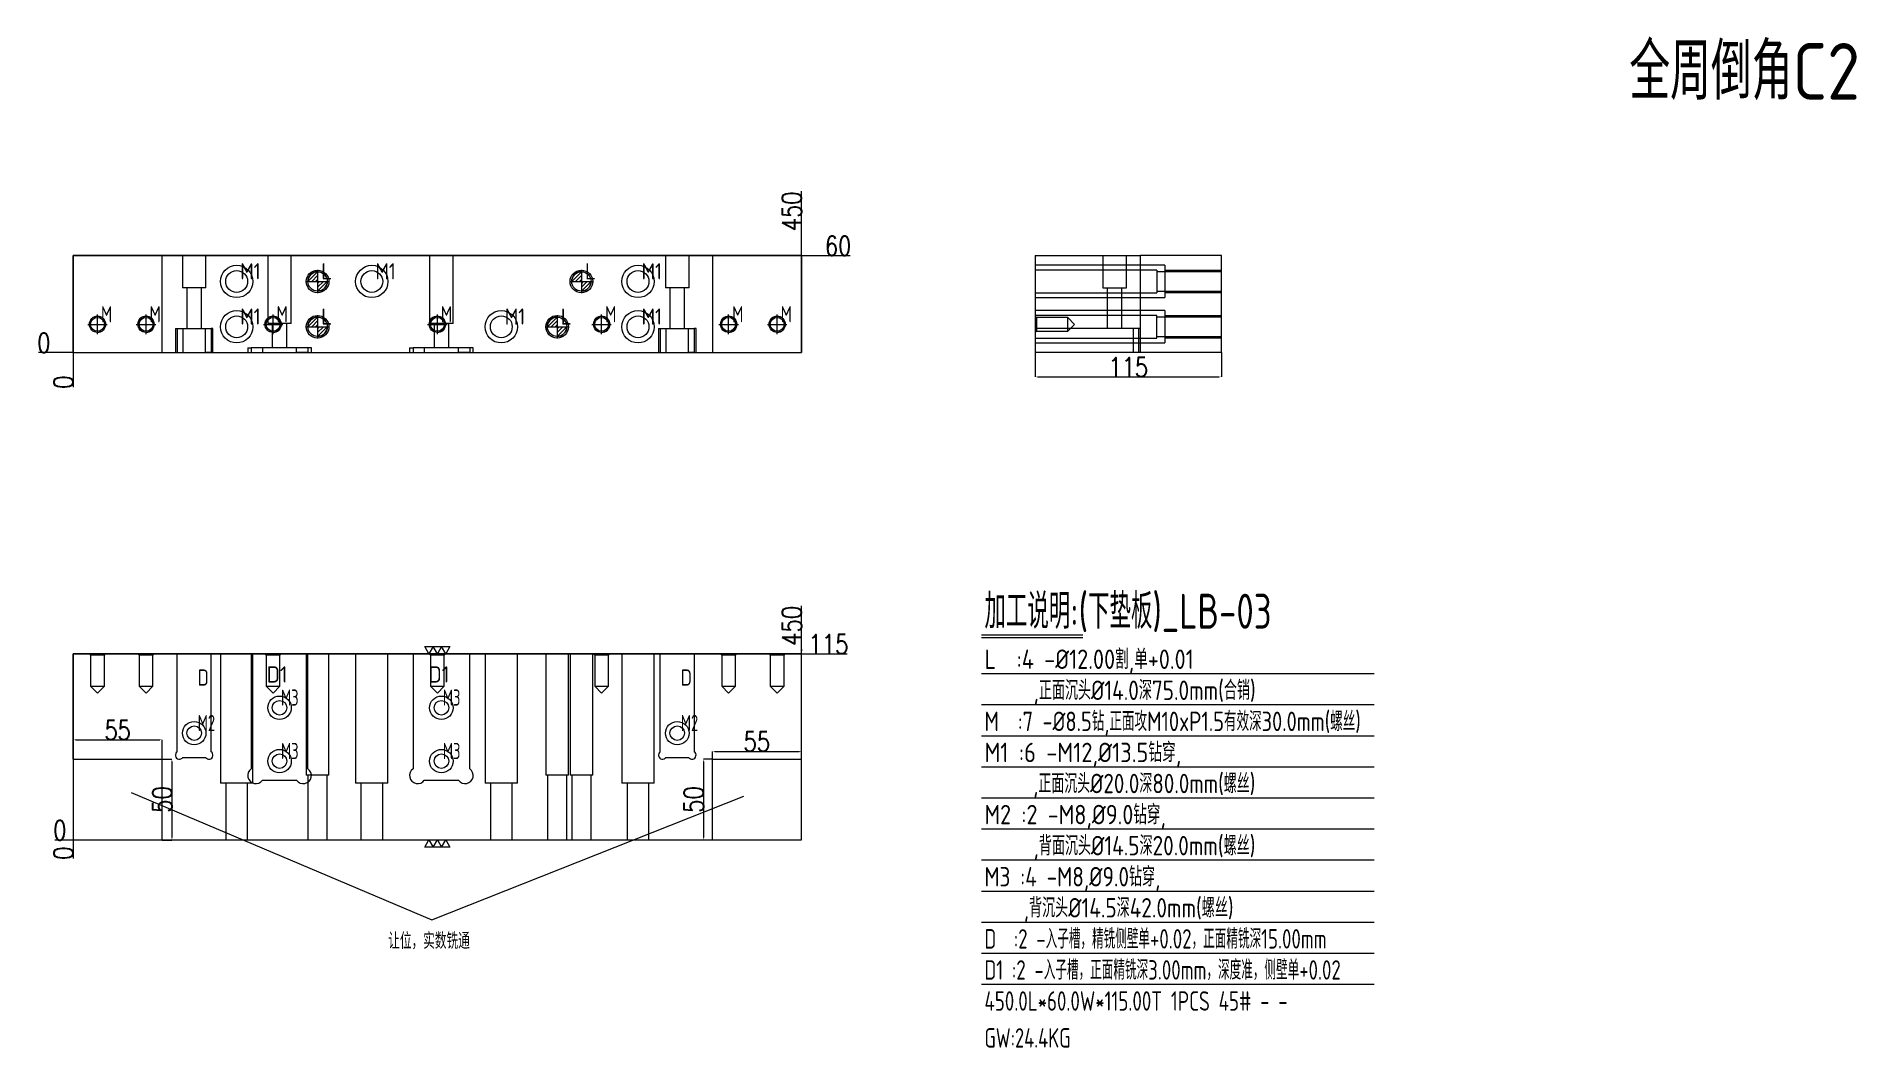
# Model space of a CAD drawing. Header units: millimetres. Extents: x 9470 to 10595, y 17886 to 18511.
import ezdxf

# ---------------------------------------------------------------- set-up
doc = ezdxf.new("R2010")
doc.units = ezdxf.units.MM
doc.linetypes.add('CENTER', pattern=[0])
doc.linetypes.add('DASHED', pattern=[0])
for name, color, linetype, lineweight in [('DIE', 20, 'Continuous', 20), ('DIM', 4, 'Continuous', 20), ('LB', 191, 'Continuous', 20), ('LB_W', 1, 'Continuous', 20)]:
    doc.layers.add(name, color=color, linetype=linetype, lineweight=lineweight)
doc.styles.add('chinesef_fs', font='gbenor.shx', dxfattribs={"bigfont": 'gbcbig.shx'})
doc.styles.add('gbenor', font='gbenor.shx', dxfattribs={"bigfont": 'gbcbig.shx'})
doc.styles.add('TXT', font='txt.shx', dxfattribs={"width": 0.8, "bigfont": 'ctxt.shx'})
doc.dimstyles.new('零件', dxfattribs={"dimscale": 1.5, "dimtxt": 8, "dimasz": 1, "dimexe": 0, "dimexo": 0, "dimgap": 0, "dimtad": 1, "dimtxsty": 'TXT', "dimcen": 0, "dimclrd": 252, "dimclre": 252, "dimclrt": 4, "dimazin": 3, "dimtp": 0.001, "dimtm": 0.001, "dimtfac": 1, "dimtmove": 0, "dimatfit": 3, "dimlwd": 5, "dimlwe": 5})

# ---------------------------------------------------------------- blocks, each defined once
blk = doc.blocks.new('*D1109')
at = {"layer": 'Defpoints', "color": 0}
for p in [(9942.7, 18375.3), (9957.7, 18375.3), (9492.7, 18315.3)]:
    blk.add_point(p, dxfattribs=at)
at = {"layer": 'DIM', "color": 252, "lineweight": 5}
for p, q in [((9942.7, 18375.3), (9951.7, 18375.3)), ((9951.7, 18375.3), (9954.7, 18375.3)), ((9954.7, 18375.3), (9972.8, 18375.3))]:
    blk.add_line(p, q, dxfattribs=at)
at = {"layer": 'DIM', "color": 4, "lineweight": 5, "insert": (9965.3, 18381.3), "char_height": 12, "attachment_point": 5, "style": 'TXT'}
blk.add_mtext('60', dxfattribs=at)
blk = doc.blocks.new('*D1110')
at = {"layer": 'Defpoints', "color": 0}
for p in [(9477.7, 18315.3), (9492.7, 18315.3), (9492.7, 18315.3)]:
    blk.add_point(p, dxfattribs=at)
at = {"layer": 'DIM', "color": 252, "lineweight": 5}
blk.add_line((9492.7, 18315.3), (9471.3, 18315.3), dxfattribs=at)
at = {"layer": 'DIM', "color": 4, "lineweight": 5, "insert": (9474.5, 18321.3), "char_height": 12, "attachment_point": 5, "style": 'TXT'}
blk.add_mtext('0', dxfattribs=at)
blk = doc.blocks.new('*D1111')
at = {"layer": 'Defpoints', "color": 0}
for p in [(9492.7, 18315.3), (9492.7, 18315.3), (9492.7, 18300.3)]:
    blk.add_point(p, dxfattribs=at)
at = {"layer": 'DIM', "color": 252, "lineweight": 5}
blk.add_line((9492.7, 18315.3), (9492.7, 18293.9), dxfattribs=at)
at = {"layer": 'DIM', "color": 4, "lineweight": 5, "insert": (9486.7, 18297.1), "char_height": 12, "attachment_point": 5, "rotation": 90, "style": 'TXT'}
blk.add_mtext('0', dxfattribs=at)
blk = doc.blocks.new('*D1112')
at = {"layer": 'Defpoints', "color": 0}
for p in [(9942.7, 18390.3), (9942.7, 18375.3), (9492.7, 18315.3)]:
    blk.add_point(p, dxfattribs=at)
at = {"layer": 'DIM', "color": 252, "lineweight": 5}
for p, q in [((9942.7, 18387.3), (9942.7, 18415)), ((9942.7, 18384.3), (9942.7, 18387.3)), ((9942.7, 18375.3), (9942.7, 18384.3))]:
    blk.add_line(p, q, dxfattribs=at)
at = {"layer": 'DIM', "color": 4, "lineweight": 5, "insert": (9936.7, 18402.6), "char_height": 12, "attachment_point": 5, "rotation": 90, "style": 'TXT'}
blk.add_mtext('450', dxfattribs=at)
blk = doc.blocks.new('*D1113')
at = {"layer": 'Defpoints', "color": 0}
for p in [(9942.7, 18129.1), (9947.7, 18129.1), (9492.7, 18014.1)]:
    blk.add_point(p, dxfattribs=at)
at = {"layer": 'DIM', "color": 252, "lineweight": 5}
blk.add_line((9942.7, 18129.1), (9971, 18129.1), dxfattribs=at)
at = {"layer": 'DIM', "color": 4, "lineweight": 5, "insert": (9959.4, 18135.1), "char_height": 12, "attachment_point": 5, "style": 'TXT'}
blk.add_mtext('115', dxfattribs=at)
blk = doc.blocks.new('*D1114')
at = {"layer": 'Defpoints', "color": 0}
for p in [(9487.7, 18014.1), (9492.7, 18014.1), (9492.7, 18014.1)]:
    blk.add_point(p, dxfattribs=at)
at = {"layer": 'DIM', "color": 252, "lineweight": 5}
blk.add_line((9492.7, 18014.1), (9481.3, 18014.1), dxfattribs=at)
at = {"layer": 'DIM', "color": 4, "lineweight": 5, "insert": (9484.5, 18020.1), "char_height": 12, "attachment_point": 5, "style": 'TXT'}
blk.add_mtext('0', dxfattribs=at)
blk = doc.blocks.new('*D1115')
at = {"layer": 'Defpoints', "color": 0}
for p in [(9492.7, 18014.1), (9492.7, 18014.1), (9492.7, 18009.1)]:
    blk.add_point(p, dxfattribs=at)
at = {"layer": 'DIM', "color": 252, "lineweight": 5}
blk.add_line((9492.7, 18014.1), (9492.7, 18002.7), dxfattribs=at)
at = {"layer": 'DIM', "color": 4, "lineweight": 5, "insert": (9486.7, 18005.9), "char_height": 12, "attachment_point": 5, "rotation": 90, "style": 'TXT'}
blk.add_mtext('0', dxfattribs=at)
blk = doc.blocks.new('*D1116')
at = {"layer": 'Defpoints', "color": 0}
for p in [(9942.7, 18134.1), (9942.7, 18129.1), (9492.7, 18014.1)]:
    blk.add_point(p, dxfattribs=at)
at = {"layer": 'DIM', "color": 252, "lineweight": 5}
for p, q in [((9942.7, 18131.1), (9942.7, 18158.8)), ((9942.7, 18129.1), (9942.7, 18132.1)), ((9942.7, 18132.1), (9942.7, 18131.1))]:
    blk.add_line(p, q, dxfattribs=at)
at = {"layer": 'DIM', "color": 4, "lineweight": 5, "insert": (9936.7, 18146.5), "char_height": 12, "attachment_point": 5, "rotation": 90, "style": 'TXT'}
blk.add_mtext('450', dxfattribs=at)
blk = doc.blocks.new('*D1117')
at = {"layer": 'Defpoints', "color": 0}
for p in [(10087.2, 18315.3), (10202.2, 18315.3), (10202.2, 18300.3)]:
    blk.add_point(p, dxfattribs=at)
at = {"layer": 'DIM', "color": 252, "lineweight": 5}
for p, q in [((10087.2, 18315.3), (10087.2, 18300.3)), ((10202.2, 18315.3), (10202.2, 18300.3)), ((10088.7, 18300.3), (10200.7, 18300.3))]:
    blk.add_line(p, q, dxfattribs=at)
at = {"layer": 'DIM', "color": 252}
for points in [[(10088.7, 18300.5), (10088.7, 18300), (10087.2, 18300.3)], [(10200.7, 18300), (10200.7, 18300.5), (10202.2, 18300.3)]]:
    blk.add_solid(points, dxfattribs=at)
at = {"layer": 'DIM', "color": 4, "lineweight": 5, "insert": (10144.7, 18306.3), "char_height": 12, "attachment_point": 5, "style": 'TXT'}
blk.add_mtext('115', dxfattribs=at)
blk = doc.blocks.new('pg_hx_L0')
at = {"color": 230}
for p, q in [((-0.6, 0), (0.6, 0)), ((-0.5, -0.003), (0, 0.497)), ((-0.3, 0), (0, 0.3)), ((-0.1, 0), (0, 0.1)), ((0, 0.6), (0, -0.6)), ((0.5, 0.003), (0, -0.497)), ((0.1, 0), (0, -0.1)), ((0.3, 0), (0, -0.3))]:
    blk.add_line(p, q, dxfattribs=at)
for start, end in [(90, 180), (270, 0)]:
    blk.add_arc((0, 0), 0.5, start, end, dxfattribs=at)
blk = doc.blocks.new('pg_hx_LLL0')
blk.add_blockref('pg_hx_L0', (0, 0))
blk = doc.blocks.new('*D1118')
at = {"layer": 'Defpoints', "color": 0}
for p in [(9887.7, 18064.1), (9882.1, 18014.1), (9887.7, 18014.1)]:
    blk.add_point(p, dxfattribs=at)
at = {"layer": 'DIM', "color": 252, "lineweight": 5}
for p, q in [((9887.7, 18064.1), (9882.1, 18064.1)), ((9882.1, 18062.6), (9882.1, 18015.6)), ((9887.7, 18014.1), (9882.1, 18014.1))]:
    blk.add_line(p, q, dxfattribs=at)
at = {"layer": 'DIM', "color": 252}
for points in [[(9882.4, 18062.6), (9881.9, 18062.6), (9882.1, 18064.1)], [(9881.9, 18015.6), (9882.4, 18015.6), (9882.1, 18014.1)]]:
    blk.add_solid(points, dxfattribs=at)
at = {"layer": 'DIM', "color": 4, "lineweight": 5, "insert": (9876.1, 18039.1), "char_height": 12, "attachment_point": 5, "rotation": 90, "style": 'TXT'}
blk.add_mtext('50', dxfattribs=at)
blk = doc.blocks.new('*D1119')
at = {"layer": 'Defpoints', "color": 0}
for p in [(9887.7, 18064.1), (9942.7, 18068.9), (9942.7, 18064.1)]:
    blk.add_point(p, dxfattribs=at)
at = {"layer": 'DIM', "color": 252, "lineweight": 5}
for p, q in [((9887.7, 18064.1), (9887.7, 18068.9)), ((9889.2, 18068.9), (9941.2, 18068.9)), ((9942.7, 18064.1), (9942.7, 18068.9))]:
    blk.add_line(p, q, dxfattribs=at)
at = {"layer": 'DIM', "color": 252}
for points in [[(9889.2, 18069.2), (9889.2, 18068.7), (9887.7, 18068.9)], [(9941.2, 18068.7), (9941.2, 18069.2), (9942.7, 18068.9)]]:
    blk.add_solid(points, dxfattribs=at)
at = {"layer": 'DIM', "color": 4, "lineweight": 5, "insert": (9915.2, 18074.9), "char_height": 12, "attachment_point": 5, "style": 'TXT'}
blk.add_mtext('55', dxfattribs=at)
blk = doc.blocks.new('*D1120')
at = {"layer": 'Defpoints', "color": 0}
for p in [(9547.7, 18076), (9492.7, 18064.1), (9547.7, 18064.1)]:
    blk.add_point(p, dxfattribs=at)
at = {"layer": 'DIM', "color": 252, "lineweight": 5}
for p, q in [((9492.7, 18064.1), (9492.7, 18076)), ((9494.2, 18076), (9546.2, 18076)), ((9547.7, 18064.1), (9547.7, 18076))]:
    blk.add_line(p, q, dxfattribs=at)
at = {"layer": 'DIM', "color": 252}
for points in [[(9494.2, 18076.3), (9494.2, 18075.8), (9492.7, 18076)], [(9546.2, 18075.8), (9546.2, 18076.3), (9547.7, 18076)]]:
    blk.add_solid(points, dxfattribs=at)
at = {"layer": 'DIM', "color": 4, "lineweight": 5, "insert": (9520.2, 18082), "char_height": 12, "attachment_point": 5, "style": 'TXT'}
blk.add_mtext('55', dxfattribs=at)
blk = doc.blocks.new('*D1121')
at = {"layer": 'Defpoints', "color": 0}
for p in [(9547.7, 18064.1), (9547.7, 18014.1), (9553.7, 18014.1)]:
    blk.add_point(p, dxfattribs=at)
at = {"layer": 'DIM', "color": 252, "lineweight": 5}
for p, q in [((9547.7, 18064.1), (9553.7, 18064.1)), ((9553.7, 18062.6), (9553.7, 18015.6)), ((9547.7, 18014.1), (9553.7, 18014.1))]:
    blk.add_line(p, q, dxfattribs=at)
at = {"layer": 'DIM', "color": 252}
for points in [[(9554, 18062.6), (9553.5, 18062.6), (9553.7, 18064.1)], [(9553.5, 18015.6), (9554, 18015.6), (9553.7, 18014.1)]]:
    blk.add_solid(points, dxfattribs=at)
at = {"layer": 'DIM', "color": 4, "lineweight": 5, "insert": (9547.7, 18039.1), "char_height": 12, "attachment_point": 5, "rotation": 90, "style": 'TXT'}
blk.add_mtext('50', dxfattribs=at)

msp = doc.modelspace()

# ---------------------------------------------------------------- linework, layer by layer
at = {"layer": 'DIE', "color": 4, "linetype": 'Continuous', "lineweight": 5}
for p, q in [((9528.509, 18043.421), (9714.228, 17964.693)), ((9714.228, 17964.693), (9907.077, 18041.153))]:
    msp.add_line(p, q, dxfattribs=at)
at = {"layer": 'DIE', "color": 2, "linetype": 'Continuous', "lineweight": 5, "ltscale": 0.2}
for points in [[(9725.525, 18133.638), (9722.927, 18129.138), (9720.329, 18133.638), (9717.731, 18129.138), (9715.133, 18133.638), (9712.535, 18129.138), (9709.936, 18133.638), (9725.525, 18133.638)], [(9709.936, 18009.638), (9712.535, 18014.138), (9715.133, 18009.638), (9717.731, 18014.138), (9720.329, 18009.638), (9722.927, 18014.138), (9725.525, 18009.638), (9709.936, 18009.638)]]:
    msp.add_lwpolyline(points, close=True, dxfattribs=at)
at = {"layer": 'DIM', "color": 8, "linetype": 'Continuous', "lineweight": 5}
for p, q in [((10053.988, 18140.963), (10116.585, 18140.963)), ((10053.988, 18139.163), (10116.585, 18139.163)), ((10053.988, 18116.963), (10296.628, 18116.963)), ((10053.988, 18097.763), (10296.628, 18097.763)), ((10053.988, 18078.563), (10296.628, 18078.563)), ((10053.988, 18059.363), (10296.628, 18059.363)), ((10053.988, 18040.163), (10296.628, 18040.163)), ((10053.988, 18020.963), (10296.628, 18020.963)), ((10053.988, 18001.763), (10296.628, 18001.763)), ((10053.988, 17982.563), (10296.628, 17982.563)), ((10053.988, 17963.363), (10296.628, 17963.363)), ((10053.988, 17944.163), (10296.628, 17944.163)), ((10053.988, 17924.963), (10296.628, 17924.963))]:
    msp.add_line(p, q, dxfattribs=at)
at = {"layer": 'DIM', "color": 252, "linetype": 'DASHED', "lineweight": 5}
msp.add_lwpolyline([(9492.731, 18375.267), (9492.731, 18315.267), (9942.731, 18315.267), (9942.731, 18375.267)], close=True, dxfattribs=at)
at = {"layer": 'DIM', "color": 252, "linetype": 'DASHED', "lineweight": 5, "ltscale": 0.786275}
msp.add_lwpolyline([(9492.731, 18014.138), (9942.731, 18014.138), (9942.731, 18129.138), (9492.731, 18129.138)], close=True, dxfattribs=at)
at = {"layer": 'LB', "color": 2, "linetype": 'Continuous', "lineweight": 5}
for p, q in [((9492.731, 18315.267), (9492.731, 18375.267)), ((9492.731, 18375.267), (9942.731, 18375.267)), ((9942.731, 18375.267), (9942.731, 18315.267)), ((10087.217, 18375.267), (10087.217, 18315.267)), ((9556.981, 18330.267), (9556.981, 18315.267)), ((9556.981, 18330.267), (9577.981, 18330.267)), ((9560.456, 18330.267), (9560.456, 18315.267)), ((9574.505, 18315.267), (9574.505, 18330.267)), ((9577.981, 18330.267), (9577.981, 18315.267)), ((9855.481, 18330.267), (9855.481, 18315.267)), ((9855.481, 18330.267), (9876.481, 18330.267)), ((9858.956, 18330.267), (9858.956, 18315.267)), ((9873.005, 18315.267), (9873.005, 18330.267)), ((9876.481, 18330.267), (9876.481, 18315.267)), ((9492.731, 18315.267), (9556.981, 18315.267)), ((9560.456, 18315.267), (9574.505, 18315.267)), ((9577.981, 18315.267), (9855.481, 18315.267)), ((9858.956, 18315.267), (9873.005, 18315.267)), ((9876.481, 18315.267), (9942.731, 18315.267)), ((9492.731, 18129.138), (9556.981, 18129.138)), ((9556.981, 18129.138), (9577.981, 18129.138)), ((9556.981, 18068.613), (9556.981, 18129.138)), ((9577.981, 18129.138), (9855.481, 18129.138)), ((9577.981, 18068.613), (9577.981, 18129.138)), ((9855.481, 18129.138), (9876.481, 18129.138)), ((9855.481, 18068.613), (9855.481, 18129.138)), ((9876.481, 18129.138), (9942.731, 18129.138)), ((9876.481, 18129.138), (9876.481, 18068.613)), ((9560.456, 18065.138), (9574.505, 18065.138)), ((9858.956, 18065.138), (9873.005, 18065.138)), ((9547.731, 18014.138), (9887.731, 18014.138))]:
    msp.add_line(p, q, dxfattribs=at)
at = {"layer": 'LB', "color": 31, "linetype": 'DASHED', "lineweight": 5, "ltscale": 0.786275}
for p, q in [((9547.731, 18315.267), (9547.731, 18375.267)), ((9560.231, 18375.267), (9560.231, 18355.267)), ((9574.731, 18355.267), (9574.731, 18375.267)), ((9858.731, 18375.267), (9858.731, 18355.267)), ((9873.231, 18355.267), (9873.231, 18375.267)), ((9887.731, 18375.267), (9887.731, 18315.267)), ((10167.217, 18369.267), (10087.217, 18369.267)), ((10128.967, 18375.267), (10128.967, 18355.267)), ((10143.467, 18355.267), (10143.467, 18375.267)), ((10167.217, 18369.267), (10167.217, 18359.267)), ((9574.731, 18355.267), (9560.231, 18355.267)), ((9562.981, 18355.267), (9562.981, 18330.267)), ((9571.981, 18330.267), (9571.981, 18355.267)), ((9873.231, 18355.267), (9858.731, 18355.267)), ((9861.481, 18355.267), (9861.481, 18330.267)), ((9870.481, 18330.267), (9870.481, 18355.267)), ((10162.217, 18366.267), (10087.217, 18366.267)), ((10128.967, 18355.267), (10136.217, 18355.267)), ((10131.717, 18355.267), (10131.717, 18330.267)), ((10136.217, 18355.267), (10143.467, 18355.267)), ((10140.717, 18330.267), (10140.717, 18355.267)), ((10162.217, 18366.267), (10162.217, 18359.267)), ((10162.217, 18359.267), (10162.217, 18352.267)), ((10202.217, 18366.02), (10167.217, 18366.02)), ((10167.217, 18359.267), (10167.217, 18349.267)), ((10087.217, 18352.267), (10162.217, 18352.267)), ((10087.217, 18349.267), (10167.217, 18349.267)), ((10167.217, 18352.513), (10202.217, 18352.513)), ((10167.217, 18341.267), (10087.217, 18341.267)), ((10162.217, 18338.267), (10087.217, 18338.267)), ((10162.217, 18331.267), (10162.217, 18338.267)), ((10167.217, 18341.267), (10167.217, 18331.267)), ((10202.217, 18338.02), (10167.217, 18338.02)), ((9555.895, 18330.267), (9555.895, 18315.267)), ((9555.895, 18330.267), (9556.981, 18330.267)), ((9579.066, 18330.267), (9577.981, 18330.267)), ((9579.066, 18315.267), (9579.066, 18330.267)), ((9854.395, 18330.267), (9854.395, 18315.267)), ((9854.395, 18330.267), (9855.481, 18330.267)), ((9877.567, 18330.267), (9876.481, 18330.267)), ((9877.567, 18315.267), (9877.567, 18330.267)), ((10087.217, 18324.267), (10162.217, 18324.267)), ((10152.302, 18330.267), (10147.741, 18330.267)), ((10151.217, 18315.267), (10151.217, 18330.267)), ((10152.302, 18315.267), (10152.302, 18330.267)), ((10162.217, 18324.267), (10162.217, 18331.267)), ((10167.217, 18331.267), (10167.217, 18321.267)), ((10167.217, 18324.513), (10202.217, 18324.513)), ((10087.217, 18321.267), (10167.217, 18321.267)), ((9583.731, 18129.138), (9583.731, 18049.138)), ((9603.731, 18049.138), (9603.731, 18129.138)), ((9636.731, 18129.138), (9636.731, 18054.138)), ((9650.731, 18054.138), (9650.731, 18129.138)), ((9667.231, 18129.138), (9667.231, 18049.138)), ((9687.231, 18049.138), (9687.231, 18129.138)), ((9747.231, 18129.138), (9747.231, 18049.138)), ((9767.231, 18049.138), (9767.231, 18129.138)), ((9784.731, 18129.138), (9784.731, 18054.138)), ((9798.731, 18054.138), (9798.731, 18129.138)), ((9799.731, 18129.138), (9799.731, 18054.138)), ((9813.731, 18054.138), (9813.731, 18129.138)), ((9831.731, 18129.138), (9831.731, 18049.138)), ((9851.731, 18049.138), (9851.731, 18129.138)), ((9650.731, 18054.138), (9636.731, 18054.138)), ((9798.731, 18054.138), (9784.731, 18054.138)), ((9813.731, 18054.138), (9799.731, 18054.138)), ((9603.731, 18049.138), (9583.731, 18049.138)), ((9586.977, 18049.138), (9586.977, 18014.138)), ((9600.484, 18014.138), (9600.484, 18049.138)), ((9687.231, 18049.138), (9667.231, 18049.138)), ((9670.477, 18049.138), (9670.477, 18014.138)), ((9683.984, 18014.138), (9683.984, 18049.138)), ((9767.231, 18049.138), (9747.231, 18049.138)), ((9750.477, 18049.138), (9750.477, 18014.138)), ((9763.984, 18014.138), (9763.984, 18049.138)), ((9851.731, 18049.138), (9831.731, 18049.138)), ((9834.977, 18049.138), (9834.977, 18014.138)), ((9848.484, 18014.138), (9848.484, 18049.138))]:
    msp.add_line(p, q, dxfattribs=at)
at = {"layer": 'LB', "color": 6, "linetype": 'DASHED', "lineweight": 5, "ltscale": 0.729086}
for p, q in [((9612.981, 18375.267), (9612.981, 18333.267)), ((9627.481, 18333.267), (9627.481, 18375.267)), ((9712.981, 18375.267), (9712.981, 18333.267)), ((9727.481, 18333.267), (9727.481, 18375.267)), ((9627.481, 18333.267), (9612.981, 18333.267)), ((9615.727, 18333.267), (9615.727, 18318.267)), ((9624.734, 18318.267), (9624.734, 18333.267)), ((9727.481, 18333.267), (9712.981, 18333.267)), ((9715.727, 18333.267), (9715.727, 18318.267)), ((9724.734, 18318.267), (9724.734, 18333.267)), ((9600.559, 18318.267), (9600.559, 18315.267)), ((9600.559, 18318.267), (9602.731, 18318.267)), ((9639.902, 18318.267), (9637.731, 18318.267)), ((9639.902, 18315.267), (9639.902, 18318.267)), ((9700.559, 18318.267), (9700.559, 18315.267)), ((9700.559, 18318.267), (9702.731, 18318.267)), ((9739.902, 18318.267), (9737.731, 18318.267)), ((9739.902, 18315.267), (9739.902, 18318.267))]:
    msp.add_line(p, q, dxfattribs=at)
at = {"layer": 'LB', "color": 135, "linetype": 'Continuous', "lineweight": 5}
for p, q in [((10087.217, 18375.267), (10152.217, 18375.267)), ((10152.217, 18315.267), (10087.217, 18315.267)), ((9492.731, 18064.138), (9492.731, 18129.138)), ((9942.731, 18064.138), (9942.731, 18129.138))]:
    msp.add_line(p, q, dxfattribs=at)
at = {"layer": 'LB', "color": 31, "linetype": 'Continuous', "lineweight": 5}
for p, q in [((10202.217, 18375.267), (10152.217, 18375.267)), ((10152.217, 18315.267), (10152.217, 18375.267)), ((10202.217, 18315.267), (10202.217, 18375.267)), ((9556.981, 18315.267), (9560.456, 18315.267)), ((9577.981, 18315.267), (9574.505, 18315.267)), ((9855.481, 18315.267), (9858.956, 18315.267)), ((9876.481, 18315.267), (9873.005, 18315.267)), ((10202.217, 18315.267), (10152.217, 18315.267)), ((9492.731, 18064.138), (9547.731, 18064.138)), ((9547.731, 18014.138), (9547.731, 18064.138)), ((9887.731, 18014.138), (9887.731, 18064.138)), ((9887.731, 18064.138), (9942.731, 18064.138))]:
    msp.add_line(p, q, dxfattribs=at)
at = {"layer": 'LB', "color": 5, "linetype": 'DASHED', "lineweight": 5, "ltscale": 0.786275}
for p, q in [((10087.964, 18337.02), (10087.217, 18337.767)), ((10087.964, 18337.02), (10087.217, 18337.767)), ((10107.217, 18337.02), (10087.964, 18337.02)), ((10107.217, 18337.02), (10087.964, 18337.02)), ((10087.964, 18337.02), (10087.964, 18337.02)), ((10087.964, 18337.02), (10087.964, 18332.767)), ((10087.964, 18332.767), (10087.964, 18328.514)), ((10111.47, 18332.767), (10107.217, 18337.02)), ((10111.47, 18332.767), (10107.217, 18337.02)), ((10107.217, 18337.02), (10107.217, 18337.02)), ((10107.217, 18328.514), (10107.217, 18337.02)), ((10107.217, 18328.514), (10111.47, 18332.767)), ((10107.217, 18328.514), (10111.47, 18332.767)), ((10087.217, 18327.767), (10087.964, 18328.514)), ((10087.217, 18327.767), (10087.964, 18328.514)), ((10087.964, 18328.514), (10107.217, 18328.514)), ((10087.964, 18328.514), (10107.217, 18328.514)), ((9502.731, 18129.138), (9503.478, 18128.391)), ((9503.478, 18128.391), (9503.478, 18109.138)), ((9511.984, 18128.391), (9503.478, 18128.391)), ((9511.984, 18128.391), (9512.731, 18129.138)), ((9511.984, 18109.138), (9511.984, 18128.391)), ((9532.731, 18129.138), (9533.478, 18128.391)), ((9533.478, 18128.391), (9533.478, 18109.138)), ((9541.984, 18128.391), (9533.478, 18128.391)), ((9541.984, 18128.391), (9542.731, 18129.138)), ((9541.984, 18109.138), (9541.984, 18128.391)), ((9611.23, 18129.138), (9611.977, 18128.391)), ((9611.977, 18128.391), (9611.977, 18109.138)), ((9620.483, 18128.391), (9611.977, 18128.391)), ((9620.483, 18128.391), (9621.23, 18129.138)), ((9620.483, 18109.138), (9620.483, 18128.391)), ((9712.73, 18129.138), (9713.477, 18128.391)), ((9713.477, 18128.391), (9713.477, 18109.138)), ((9721.983, 18128.391), (9713.477, 18128.391)), ((9721.983, 18128.391), (9722.73, 18129.138)), ((9721.983, 18109.138), (9721.983, 18128.391)), ((9814.231, 18129.138), (9814.978, 18128.391)), ((9814.978, 18128.391), (9814.978, 18109.138)), ((9823.484, 18128.391), (9814.978, 18128.391)), ((9823.484, 18128.391), (9824.231, 18129.138)), ((9823.484, 18109.138), (9823.484, 18128.391)), ((9892.731, 18129.138), (9893.478, 18128.391)), ((9893.478, 18128.391), (9893.478, 18109.138)), ((9901.984, 18128.391), (9893.478, 18128.391)), ((9901.984, 18128.391), (9902.731, 18129.138)), ((9901.984, 18109.138), (9901.984, 18128.391)), ((9922.731, 18129.138), (9923.478, 18128.391)), ((9923.478, 18128.391), (9923.478, 18109.138)), ((9931.984, 18128.391), (9923.478, 18128.391)), ((9931.984, 18128.391), (9932.731, 18129.138)), ((9931.984, 18109.138), (9931.984, 18128.391)), ((9503.478, 18109.138), (9507.731, 18104.885)), ((9503.478, 18109.138), (9511.984, 18109.138)), ((9507.731, 18104.885), (9511.984, 18109.138)), ((9533.478, 18109.138), (9537.731, 18104.885)), ((9533.478, 18109.138), (9541.984, 18109.138)), ((9537.731, 18104.885), (9541.984, 18109.138)), ((9611.977, 18109.138), (9616.23, 18104.885)), ((9611.977, 18109.138), (9620.483, 18109.138)), ((9616.23, 18104.885), (9620.483, 18109.138)), ((9713.477, 18109.138), (9717.73, 18104.885)), ((9713.477, 18109.138), (9721.983, 18109.138)), ((9717.73, 18104.885), (9721.983, 18109.138)), ((9814.978, 18109.138), (9819.231, 18104.885)), ((9814.978, 18109.138), (9823.484, 18109.138)), ((9819.231, 18104.885), (9823.484, 18109.138)), ((9893.478, 18109.138), (9897.731, 18104.885)), ((9893.478, 18109.138), (9901.984, 18109.138)), ((9897.731, 18104.885), (9901.984, 18109.138)), ((9923.478, 18109.138), (9927.731, 18104.885)), ((9923.478, 18109.138), (9931.984, 18109.138)), ((9927.731, 18104.885), (9931.984, 18109.138))]:
    msp.add_line(p, q, dxfattribs=at)
at = {"layer": 'LB', "color": 2, "linetype": 'DASHED', "lineweight": 5, "ltscale": 0.786275}
for q in [(10087.217, 18330.267), (10147.741, 18315.267)]:
    msp.add_line((10147.741, 18330.267), q, dxfattribs=at)
at = {"layer": 'LB', "color": 6, "linetype": 'Continuous', "lineweight": 5}
for p, q in [((9602.731, 18318.267), (9602.731, 18315.267)), ((9637.731, 18318.267), (9602.731, 18318.267)), ((9602.731, 18315.267), (9609.682, 18315.267)), ((9609.682, 18318.267), (9609.682, 18315.267)), ((9609.682, 18315.267), (9630.779, 18315.267)), ((9630.779, 18315.267), (9630.779, 18318.267)), ((9637.731, 18315.267), (9630.779, 18315.267)), ((9637.731, 18318.267), (9637.731, 18315.267)), ((9702.731, 18318.267), (9702.731, 18315.267)), ((9737.731, 18318.267), (9702.731, 18318.267)), ((9702.731, 18315.267), (9709.682, 18315.267)), ((9709.682, 18318.267), (9709.682, 18315.267)), ((9709.682, 18315.267), (9730.779, 18315.267)), ((9730.779, 18315.267), (9730.779, 18318.267)), ((9737.731, 18315.267), (9730.779, 18315.267)), ((9737.731, 18318.267), (9737.731, 18315.267)), ((9602.731, 18129.138), (9602.731, 18058.089)), ((9637.731, 18058.089), (9637.731, 18129.138)), ((9702.731, 18129.138), (9702.731, 18058.089)), ((9737.731, 18058.089), (9737.731, 18129.138)), ((9609.682, 18051.138), (9630.779, 18051.138)), ((9709.682, 18051.138), (9730.779, 18051.138))]:
    msp.add_line(p, q, dxfattribs=at)
at = {"layer": 'LB', "color": 2, "linetype": 'Continuous', "lineweight": 5}
for centre, radius in [((9593.731, 18359.267), 10), ((9677.231, 18359.267), 10), ((9841.731, 18359.267), 10), ((9643.731, 18359.267), 7), ((9806.731, 18359.267), 7), ((9507.731, 18332.767), 5), ((9537.731, 18332.767), 5), ((9593.731, 18331.267), 10), ((9616.23, 18332.767), 5), ((9643.731, 18331.267), 7), ((9717.73, 18332.767), 5), ((9757.231, 18331.267), 10), ((9791.731, 18331.267), 7), ((9819.231, 18332.767), 5), ((9841.731, 18331.267), 10), ((9897.731, 18332.767), 5), ((9927.731, 18332.767), 5), ((9567.481, 18080.138), 4.5), ((9865.981, 18080.138), 4.5)]:
    msp.add_circle(centre, radius, dxfattribs=at)
at = {"layer": 'LB', "color": 42, "linetype": 'Continuous', "lineweight": 5}
for centre, radius in [((9593.731, 18359.267), 6.753), ((9677.231, 18359.267), 6.753), ((9841.731, 18359.267), 6.753), ((9507.731, 18332.767), 4.253), ((9537.731, 18332.767), 4.253), ((9593.731, 18331.267), 6.753), ((9616.23, 18332.767), 4.253), ((9717.73, 18332.767), 4.253), ((9757.231, 18331.267), 6.753), ((9819.231, 18332.767), 4.253), ((9841.731, 18331.267), 6.753), ((9897.731, 18332.767), 4.253), ((9927.731, 18332.767), 4.253)]:
    msp.add_circle(centre, radius, dxfattribs=at)
at = {"layer": 'LB', "color": 6, "linetype": 'DASHED', "lineweight": 5, "ltscale": 0.729086}
for centre in [(9620.231, 18095.838), (9720.231, 18095.838), (9620.231, 18062.838), (9720.231, 18062.838)]:
    msp.add_circle(centre, 7.25, dxfattribs=at)
at = {"layer": 'LB', "color": 6, "linetype": 'Continuous', "lineweight": 5}
for centre in [(9620.231, 18095.838), (9720.231, 18095.838), (9620.231, 18062.838), (9720.231, 18062.838)]:
    msp.add_circle(centre, 4.503, dxfattribs=at)
at = {"layer": 'LB', "color": 30, "linetype": 'DASHED', "lineweight": 5, "ltscale": 0.786275}
for centre in [(9567.481, 18080.138), (9865.981, 18080.138)]:
    msp.add_circle(centre, 7.25, dxfattribs=at)
at = {"layer": 'LB', "color": 42, "linetype": 'Continuous', "lineweight": 5}
for centre in [(9507.731, 18332.767), (9537.731, 18332.767), (9616.23, 18332.767), (9717.73, 18332.767), (9819.231, 18332.767), (9897.731, 18332.767), (9927.731, 18332.767)]:
    msp.add_arc(centre, 5, 270, 180, dxfattribs=at)
at = {"layer": 'LB', "color": 31, "linetype": 'Continuous', "lineweight": 5}
for centre, start, end in [((9558.395, 18066.552), 124.449902, 325.550078), ((9576.566, 18066.552), 214.449902, 55.550078), ((9856.895, 18066.552), 124.449902, 325.550078), ((9875.067, 18066.552), 214.449902, 55.550078)]:
    msp.add_arc(centre, 2.5, start, end, dxfattribs=at)
at = {"layer": 'LB', "color": 6, "linetype": 'Continuous', "lineweight": 5}
for centre, start, end in [((9605.559, 18053.966), 124.449902, 325.550098), ((9634.902, 18053.966), 214.449902, 55.550098), ((9705.559, 18053.966), 124.449902, 325.550098), ((9734.902, 18053.966), 214.449902, 55.550098)]:
    msp.add_arc(centre, 5, start, end, dxfattribs=at)
at = {"layer": 'LB_W', "color": 1, "linetype": 'DASHED', "lineweight": 5, "ltscale": 0.786275}
for p, q in [((10202.217, 18365.267), (10162.217, 18365.267)), ((10162.217, 18353.267), (10202.217, 18353.267)), ((10202.217, 18337.267), (10162.217, 18337.267)), ((10162.217, 18325.267), (10202.217, 18325.267)), ((9637.731, 18054.138), (9637.731, 18014.138)), ((9649.731, 18014.138), (9649.731, 18054.138)), ((9785.731, 18054.138), (9785.731, 18014.138)), ((9797.731, 18014.138), (9797.731, 18054.138)), ((9800.731, 18054.138), (9800.731, 18014.138)), ((9812.731, 18014.138), (9812.731, 18054.138))]:
    msp.add_line(p, q, dxfattribs=at)
at = {"layer": 'LB_W', "color": 1, "linetype": 'CENTER', "lineweight": 5, "ltscale": 0.786275}
for p, q in [((9501.731, 18332.767), (9513.731, 18332.767)), ((9507.731, 18326.767), (9507.731, 18338.767)), ((9531.731, 18332.767), (9543.731, 18332.767)), ((9537.731, 18326.767), (9537.731, 18338.767)), ((9610.23, 18332.767), (9622.23, 18332.767)), ((9616.23, 18326.767), (9616.23, 18338.767)), ((9711.73, 18332.767), (9723.73, 18332.767)), ((9717.73, 18326.767), (9717.73, 18338.767)), ((9813.231, 18332.767), (9825.231, 18332.767)), ((9819.231, 18326.767), (9819.231, 18338.767)), ((9891.731, 18332.767), (9903.731, 18332.767)), ((9897.731, 18326.767), (9897.731, 18338.767)), ((9921.731, 18332.767), (9933.731, 18332.767)), ((9927.731, 18326.767), (9927.731, 18338.767))]:
    msp.add_line(p, q, dxfattribs=at)
at = {"layer": 'LB_W', "color": 1, "linetype": 'Continuous', "lineweight": 5}
for centre in [(9643.731, 18359.267), (9806.731, 18359.267), (9643.731, 18331.267), (9791.731, 18331.267)]:
    msp.add_circle(centre, 6, dxfattribs=at)

# ---------------------------------------------------------------- block references
at = {"layer": 'LB', "lineweight": 5, "ltscale": 0.786275, "xscale": 12, "yscale": 12, "zscale": 12}
for p in [(9643.731, 18359.267), (9806.731, 18359.267), (9643.731, 18331.267), (9791.731, 18331.267)]:
    msp.add_blockref('pg_hx_LLL0', p, dxfattribs=at)
at = {"layer": 'LB', "color": 6, "linetype": 'Continuous', "lineweight": 5, "ltscale": 0.2, "xscale": 12, "yscale": 12, "zscale": 12}
for p in [(9643.731, 18359.267), (9643.731, 18331.267)]:
    msp.add_blockref('pg_hx_LLL0', p, dxfattribs=at)

# ---------------------------------------------------------------- texts
at = {"layer": 'DIM', "color": 6, "lineweight": 5, "style": 'gbenor'}
msp.add_text('全周倒角C2', height=35, dxfattribs=at).set_placement((10454.246, 18471.595))
at = {"layer": 'DIM', "color": 4, "lineweight": 5, "style": 'chinesef_fs'}
for s, height, width, p in [('M1', 10, 0.9957, (9595.956, 18360.572)), ('L', 10, 1.1211, (9645.896, 18360.542)), ('M1', 10, 0.9957, (9679.456, 18360.572)), ('L', 10, 1.1211, (9808.896, 18360.542)), ('M1', 10, 0.9957, (9843.956, 18360.572)), ('M', 10, 0.8408, (9509.856, 18334.022)), ('M', 10, 0.8408, (9539.856, 18334.022)), ('M', 10, 0.8408, (9618.355, 18334.023)), ('M', 10, 0.8408, (9719.856, 18334.023)), ('M', 10, 0.8408, (9821.356, 18334.023)), ('M', 10, 0.8408, (9899.856, 18334.022)), ('M', 10, 0.8408, (9929.856, 18334.022)), ('M1', 10, 0.9957, (9595.956, 18332.572)), ('L', 10, 1.1211, (9645.896, 18332.542)), ('M1', 10, 0.9957, (9759.456, 18332.572)), ('L', 10, 1.1211, (9793.896, 18332.542)), ('M1', 10, 0.9957, (9843.956, 18332.572)), ('加工说明:(下垫板)_LB-03', 21.6, 0.8524, (10055.807, 18144.691)), ('D', 10, 0.9609, (9569.506, 18109.515)), ('D', 10, 0.9609, (9868.006, 18109.515)), ('     ,正面沉头%%c14.0深75.0mm(合销)', 12, 0.9331, (10055.788, 18100.634)), ('M2', 10, 0.7599, (9569.651, 18081.415)), ('M2', 10, 0.7599, (9868.151, 18081.415)), ('M  :7 -%%c8.5钻,正面攻M10xP1.5有效深30.0mm(螺丝)', 12, 0.8968, (10055.788, 18081.434)), ('M1 :6 -M12,%%c13.5钻穿,', 12, 0.9834, (10055.788, 18062.234)), ('     ,正面沉头%%c20.0深80.0mm(螺丝)', 12, 0.9252, (10055.788, 18043.034)), ('M2 :2 -M8,%%c9.0钻穿,', 12, 0.9703, (10055.788, 18023.834)), ('     ,背面沉头%%c14.5深20.0mm(螺丝)', 12, 0.9331, (10055.788, 18004.634)), ('M3 :4 -M8,%%C9.0钻穿,', 12, 0.9331, (10055.788, 17985.434)), ('    ,背沉头%%c14.5深42.0mm(螺丝)', 12, 0.9331, (10055.788, 17966.234)), ('450.0L*60.0W*115.00T 1PCS 45# - -', 12, 0.8319, (10055.788, 17908.634)), ('GW:24.4KG', 12, 0.8074, (10055.788, 17885.834))]:
    msp.add_text(s, height=height, dxfattribs=dict(at, width=width)).set_placement(p)
at = {"layer": 'DIM', "color": 1, "lineweight": 5, "style": 'chinesef_fs', "width": 0.9745}
msp.add_text('L  :4 -%%c12.00割,单+0.01', height=12, dxfattribs=at).set_placement((10055.788, 18119.834))
at = {"layer": 'DIM', "color": 6, "linetype": 'Continuous', "lineweight": 5, "style": 'chinesef_fs'}
for s, width, p in [('D1', 1.1106, (9612.282, 18111.438)), ('D1', 1.1106, (9712.282, 18111.438)), ('M3', 0.7599, (9621.118, 18097.115)), ('M3', 0.7599, (9721.118, 18097.115)), ('M3', 0.7599, (9621.118, 18064.115)), ('M3', 0.7599, (9721.118, 18064.115))]:
    msp.add_text(s, height=10, dxfattribs=dict(at, width=width)).set_placement(p)
at = {"layer": 'DIM', "color": 4, "lineweight": 5, "style": 'gbenor'}
msp.add_text('让位，实数铣通', height=10, dxfattribs=at).set_placement((9687.386, 17946.765))
at = {"layer": 'DIM', "color": 2, "lineweight": 5, "style": 'chinesef_fs', "width": 0.8293}
for s, p in [('D  :2 -入子槽，精铣侧壁单+0.02，正面精铣深15.00mm', (10055.788, 17947.034)), ('D1 :2 -入子槽，正面精铣深3.00mm，深度准，侧壁单+0.02', (10055.788, 17927.834))]:
    msp.add_text(s, height=12, dxfattribs=at).set_placement(p)

# ---------------------------------------------------------------- dimensions: what is measured, and where the dimension line sits
at = {"layer": 'DIM', "lineweight": 5}
for feature_location, offset, dtype, origin, picture, middle in [((9942.731, 18375.267), (0, 15), 1, (9492.731, 18315.267), '*D1112', (9936.731, 18402.61)), ((9942.731, 18375.267), (15, 0), 0, (9492.731, 18315.267), '*D1109', (9965.274, 18381.267)), ((9492.730702106, 18315.266857508), (-15, 0), 0, (9492.730702106, 18315.266857508), '*D1110', (9474.530702106, 18321.266857508)), ((9492.730702106, 18315.266857508), (0, -15), 1, (9492.730702106, 18315.266857508), '*D1111', (9486.730702106, 18297.066857508)), ((9942.731, 18129.138), (0, 5), 1, (9492.731, 18014.138), '*D1116', (9936.731, 18146.481)), ((9942.731, 18129.138), (5, 0), 0, (9492.731, 18014.138), '*D1113', (9959.388, 18135.138)), ((9492.730702106, 18014.137770989), (-5, 0), 0, (9492.730702106, 18014.137770989), '*D1114', (9484.530702106, 18020.137770989)), ((9492.730702106, 18014.137770989), (0, -5), 1, (9492.730702106, 18014.137770989), '*D1115', (9486.730702106, 18005.937770989))]:
    dim = msp.add_ordinate_dim(feature_location=feature_location, offset=offset, dtype=dtype, origin=origin, dimstyle='零件', dxfattribs=at)
    dim.commit()
    dim.dimension.update_dxf_attribs({"geometry": picture, "text_midpoint": middle})
for base, p1, p2, picture, middle in [((10202.217, 18300.267), (10087.217, 18315.267), (10202.217, 18315.267), '*D1117', (10144.717, 18306.267)), ((9547.731, 18076.04), (9492.731, 18064.138), (9547.731, 18064.138), '*D1120', (9520.231, 18082.04)), ((9942.731, 18068.942), (9887.731, 18064.138), (9942.731, 18064.138), '*D1119', (9915.231, 18074.942))]:
    dim = msp.add_linear_dim(base=base, p1=p1, p2=p2, dimstyle='零件', dxfattribs=at)
    dim.commit()
    dim.dimension.update_dxf_attribs({"geometry": picture, "text_midpoint": middle})
for base, p1, p2, picture, middle in [((9553.718, 18014.138), (9547.731, 18064.138), (9547.731, 18014.138), '*D1121', (9547.718, 18039.138)), ((9882.148, 18014.138), (9887.731, 18064.138), (9887.731, 18014.138), '*D1118', (9876.148, 18039.138))]:
    dim = msp.add_linear_dim(base=base, p1=p1, p2=p2, angle=90, dimstyle='零件', dxfattribs=at)
    dim.commit()
    dim.dimension.update_dxf_attribs({"geometry": picture, "text_midpoint": middle})

doc.saveas('drawing.dxf')
